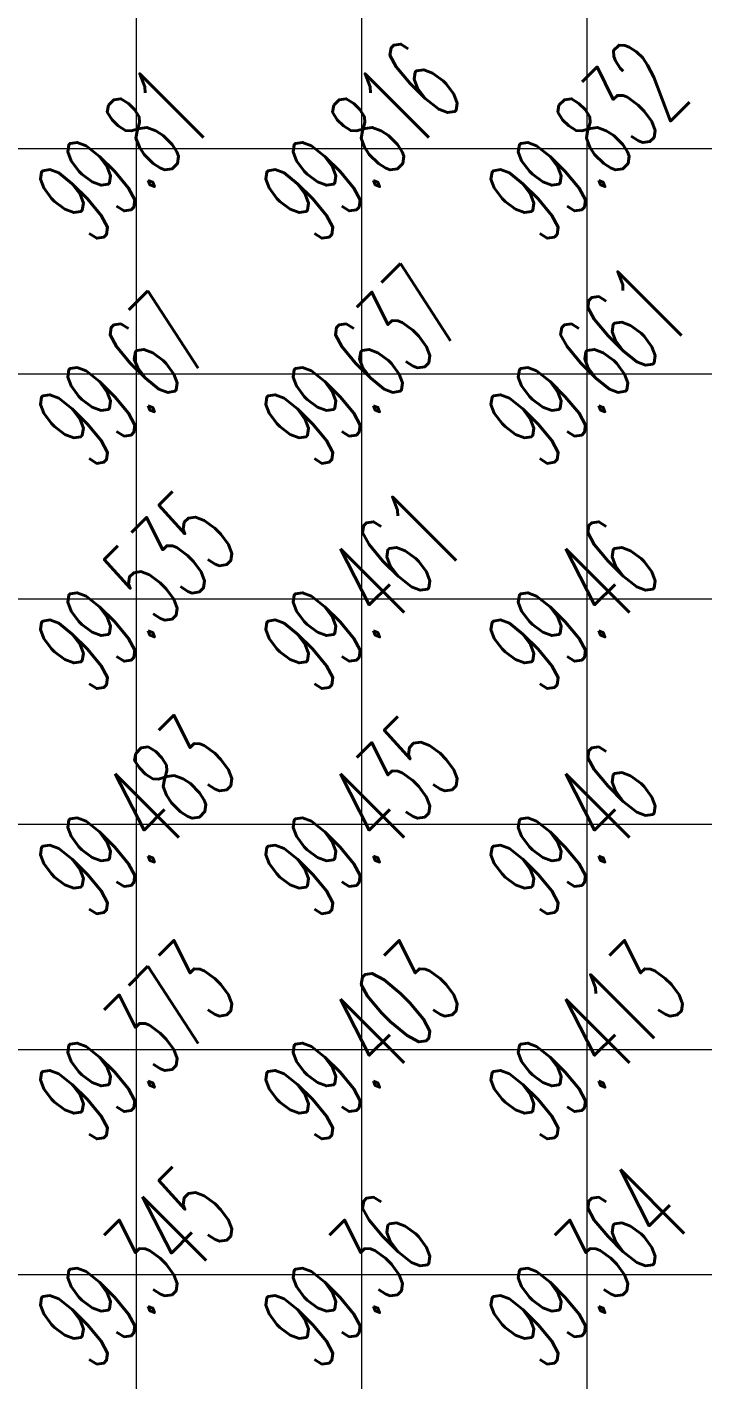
# Model space of a CAD drawing. Header units: millimetres. Extents: x 684983 to 685377, y 990360 to 990509.
# Drawn here: x 685007.05 to 685013.05, y 990429.1 to 990441.12 of the extents above; entities that cross this region are included whole.
import ezdxf

# ---------------------------------------------------------------- set-up
doc = ezdxf.new("R2010")
doc.units = ezdxf.units.MM
doc.layers.add('grid', color=8, linetype='Continuous', lineweight=9)
doc.layers.add('GRID LEVELS', color=7, linetype='Continuous', lineweight=13)
doc.styles.get("Standard").update_dxf_attribs({"font": 'RomanS'})

msp = doc.modelspace()

# ---------------------------------------------------------------- linework, layer by layer
at = {"layer": 'grid'}
for p, q in [((685008.014, 990509.155), (685008.014, 990377.924)), ((685010.014, 990509.155), (685010.014, 990377.924)), ((685012.014, 990509.155), (685012.014, 990377.924)), ((685085.196, 990440.038), (684982.764, 990440.038)), ((685085.196, 990438.038), (684982.764, 990438.038)), ((685085.196, 990436.038), (684982.764, 990436.038)), ((685085.196, 990434.038), (684982.764, 990434.038)), ((685085.196, 990432.038), (684982.764, 990432.038)), ((685085.196, 990430.038), (684982.764, 990430.038))]:
    msp.add_line(p, q, dxfattribs=at)

# ---------------------------------------------------------------- texts
at = {"layer": 'GRID LEVELS', "width": 0.5}
for s, p in [('99.816', (685009.63, 990439.158, 99.816)), ('99.832', (685011.63, 990439.158, 99.832)), ('99.81', (685007.63, 990439.158, 99.81)), ('99.637', (685009.63, 990437.158, 99.637)), ('99.661', (685011.63, 990437.158, 99.661)), ('99.67', (685007.63, 990437.158, 99.67)), ('99.535', (685007.63, 990435.158, 99.535)), ('99.461', (685009.63, 990435.158, 99.461)), ('99.46', (685011.63, 990435.158, 99.46)), ('99.483', (685007.63, 990433.158, 99.483)), ('99.435', (685009.63, 990433.158, 99.435)), ('99.46', (685011.63, 990433.158, 99.46)), ('99.373', (685007.63, 990431.158, 99.373)), ('99.403', (685009.63, 990431.158, 99.403)), ('99.413', (685011.63, 990431.158, 99.413)), ('99.345', (685007.63, 990429.158, 99.345)), ('99.364', (685011.63, 990429.158, 99.364)), ('99.36', (685009.63, 990429.158, 99.36))]:
    msp.add_text(s, height=0.8, rotation=45, dxfattribs=at).set_placement(p)

doc.saveas('drawing.dxf')
